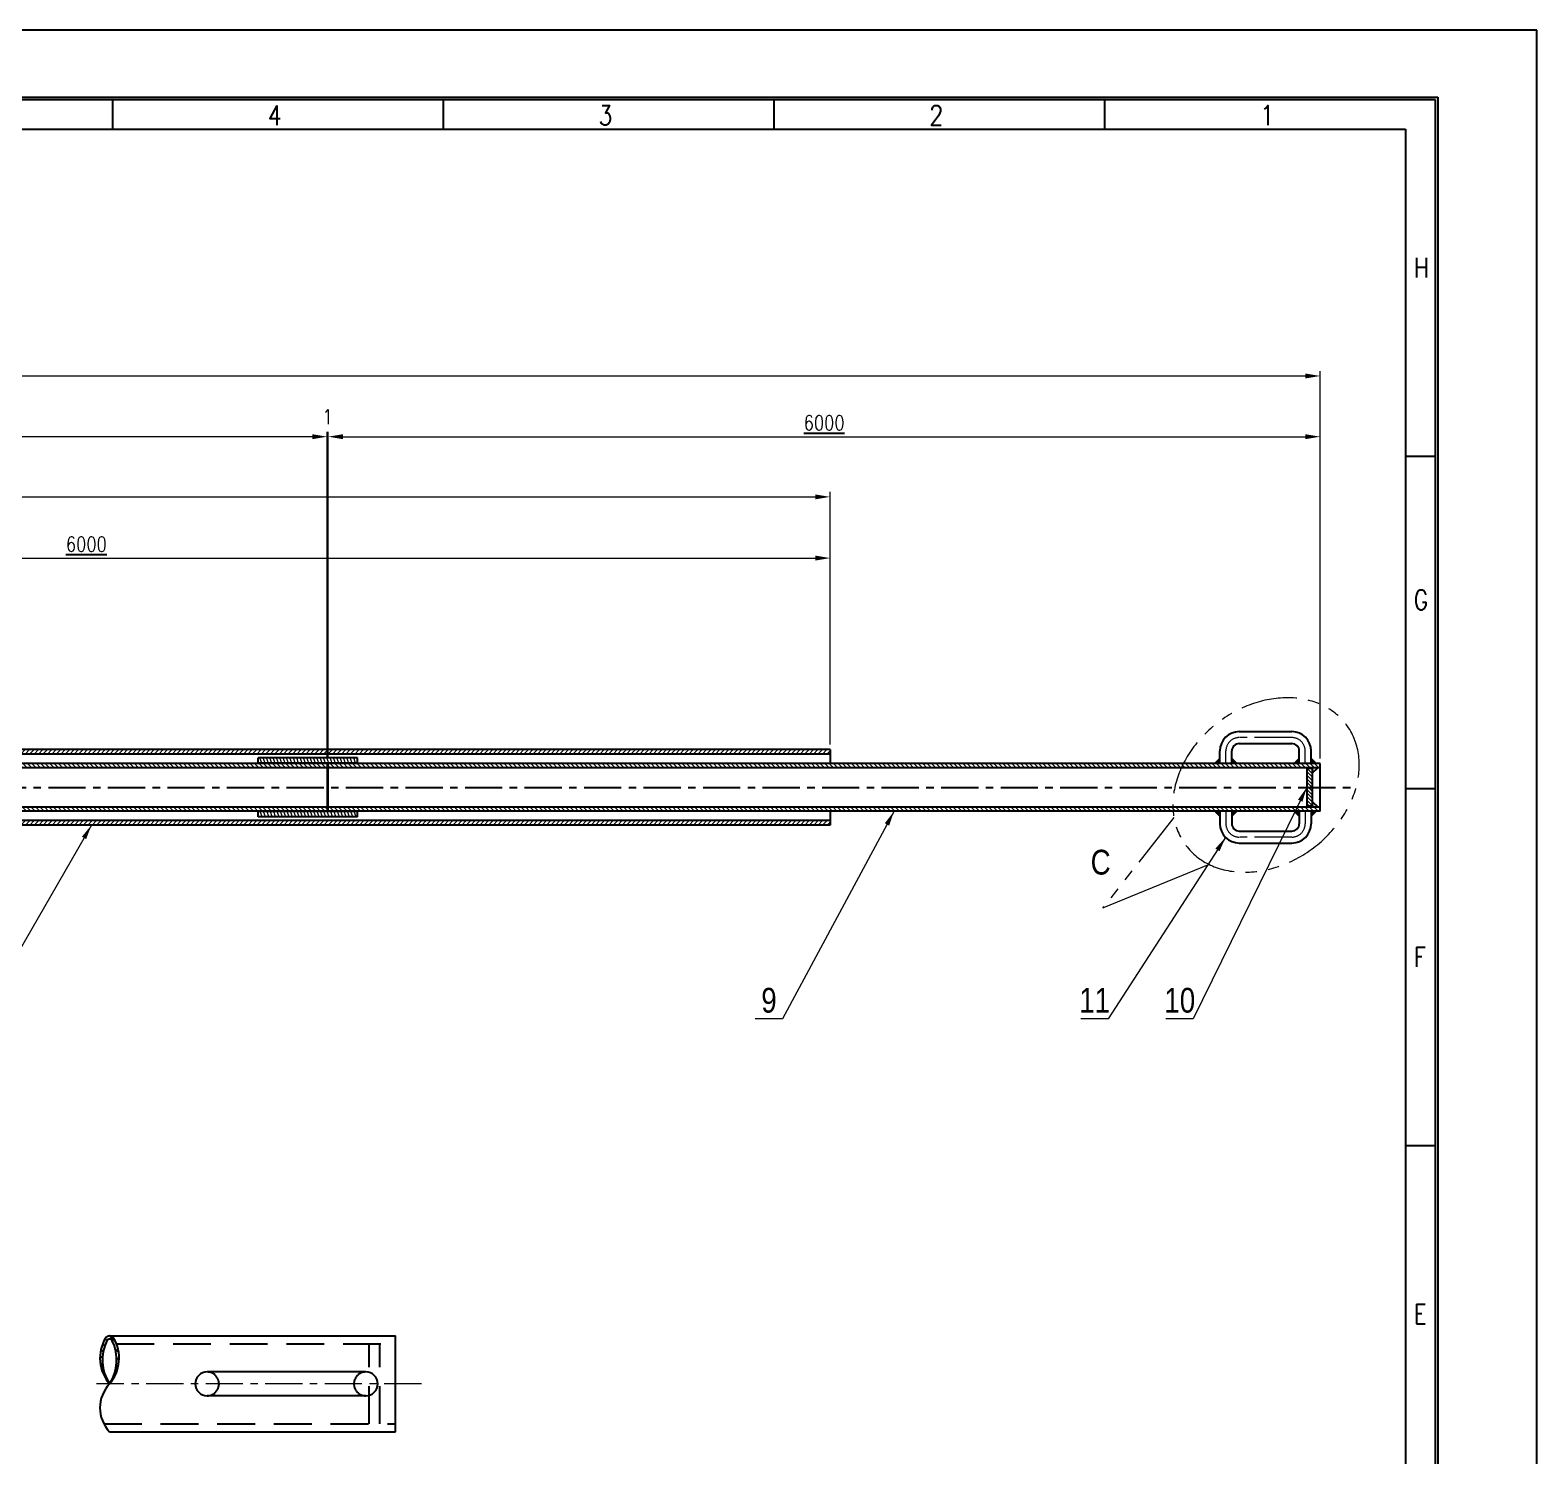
# Model space of a CAD drawing. Header units: millimetres. Extents: x -312754 to 97760, y -187476 to 33287.
# Drawn here: x 96241 to 97760, y 830 to 2268 of the extents above; entities that cross this region are included whole.
import ezdxf
from ezdxf.enums import TextEntityAlignment as Align

# ---------------------------------------------------------------- set-up
doc = ezdxf.new("R2010")
doc.units = ezdxf.units.MM
doc.header["$LTSCALE"] = 6
for name, pattern in [('CENTER', [2, 1.25, -0.25, 0.25, -0.25]), ('HIDDEN', [9.525, 6.35, -3.175]), ('PHANTOM', [63.5, 31.75, -6.35, 6.35, -6.35, 6.35, -6.35])]:
    doc.linetypes.add(name, pattern=pattern)
doc.layers.get('0').update_dxf_attribs({"lineweight": 25})
doc.layers.add('CENTER', color=1, linetype='CENTER')
doc.layers.add('HIDDEN', color=4, linetype='HIDDEN')
for name, color, linetype, lineweight in [('CENTRE', 1, 'CENTER', 0), ('NO9', 9, 'Continuous', 0), ('PHANTOM', 9, 'PHANTOM', 0)]:
    doc.layers.add(name, color=color, linetype=linetype, lineweight=lineweight)
doc.styles.add('arial', font='arial.ttf', dxfattribs={"width": 0.8})
doc.styles.add('ROMANS', font='romans.shx', dxfattribs={"width": 0.8})
doc.styles.add('style2', font='simplex.shx', dxfattribs={"width": 0.8, "height": 3})
doc.dimstyles.new('5 DIM', dxfattribs={"dimscale": 5, "dimtxt": 3, "dimasz": 3, "dimexe": 1, "dimexo": 1, "dimgap": 1, "dimtad": 1, "dimdec": 0, "dimzin": 12, "dimdsep": 46, "dimtxsty": 'ROMANS', "dimcen": 0, "dimclrd": 4, "dimclre": 4, "dimclrt": 1, "dimazin": 3, "dimtfac": 1, "dimtdec": 0, "dimtmove": 2, "dimatfit": 3, "dimfxl": 1, "dimtolj": 1, "dimtzin": 0, "dimlwd": 15, "dimlwe": 15, "dimarcsym": 0})
pattern_1 = [(225, (341.585, 4197.1104), (2.24506403, -2.24506403), [])]

# ---------------------------------------------------------------- blocks, each defined once
blk = doc.blocks.new('ids-mme  A1')
at = {"color": 9}
for p, q in [((0, 0), (-841, 0)), ((0, -594), (0, 0))]:
    blk.add_line(p, q, dxfattribs=at)
at = {"color": 7}
for p, q in [((-821, -13.5), (-20, -13.5)), ((-820.5, -14), (-20.5, -14)), ((-287.14, -20), (-287.14, -14)), ((-220.47, -20), (-220.47, -14)), ((-153.8, -20), (-153.8, -14)), ((-87.13, -20), (-87.13, -14)), ((-20.5, -14), (-20.5, -580)), ((-20, -13.5), (-20, -580.5)), ((-814.5, -20), (-26.5, -20)), ((-26.5, -20), (-26.5, -580)), ((-20.5, -86), (-26.5, -86)), ((-20.5, -153), (-26.5, -153)), ((-20.5, -225), (-26.5, -225))]:
    blk.add_line(p, q, dxfattribs=at)
at = {"color": 7, "style": 'style2', "width": 0.8}
for s, p in [('4', (-255.86, -19.18)), ('3', (-189.16, -19.18)), ('2', (-122.46, -19.18)), ('1', (-55.76, -19.18)), ('H', (-24.82, -49.91)), ('G', (-24.82, -116.91)), ('F', (-24.82, -188.91)), ('E', (-24.82, -260.91))]:
    blk.add_text(s, height=4, dxfattribs=at).set_placement(p)
blk = doc.blocks.new('PIPE END')
at = {"ltscale": 5}
h = blk.add_hatch(dxfattribs=at)
h.set_pattern_fill('ANSI31', color=9, scale=0.17, style=0)
h.set_pattern_definition([(45, (-2479.7776, -598.8449), (-0.38166089, 0.38166089), [])])
h.paths.add_polyline_path([(5, 0, -0.259744), (9.5, 0.28, -0.655846), (9.5, -0.28, -0.258396), (5, 0, 0.323902), (9.76, -0.43, 0.557237), (9.76, 0.43, 0.323902)])
for centre, radius, start, end in [((2.5, -2.62), 3.62, 46.3968, 133.6032), ((7.68, -3.08), 4.08, 59.2069, 130.9958), ((7.5, -3.9), 4.64, 64.3756, 122.6175), ((7.5, 3.93), 4.66, 237.5273, 295.4797), ((7.68, 3.08), 4.08, 229.0042, 300.7931), ((9.38, 0), 0.3, 293.4826, 66.5174), ((9.5, 0), 0.5, 301.7437, 58.2563)]:
    blk.add_arc(centre, radius, start, end, dxfattribs=at)
blk = doc.blocks.new('*D60')
at = {"color": 4, "lineweight": 15, "ltscale": 5, "transparency": 16777216}
for p, q in [((96525.8, 1858), (96510.8, 1858)), ((96540.8, 1533.6), (96540.8, 1863)), ((96540.8, 1858), (96541.8, 1858)), ((96541.8, 1533.6), (96541.8, 1863)), ((96556.8, 1858), (96571.8, 1858))]:
    blk.add_line(p, q, dxfattribs=at)
at = {"color": 4, "ltscale": 5, "transparency": 16777216}
for points in [[(96525.8, 1860.5), (96525.8, 1855.5), (96540.8, 1858)], [(96556.8, 1860.5), (96556.8, 1855.5), (96541.8, 1858)]]:
    blk.add_solid(points, dxfattribs=at)
at = {"layer": 'Defpoints', "color": 0, "ltscale": 5, "transparency": 16777216}
for p in [(96541.8, 1858), (96540.8, 1528.6), (96541.8, 1528.6)]:
    blk.add_point(p, dxfattribs=at)
at = {"color": 1, "ltscale": 5, "transparency": 16777216, "insert": (96541.3, 1878), "char_height": 15, "attachment_point": 5, "style": 'ROMANS'}
blk.add_mtext('\\A1;1', dxfattribs=at)
blk = doc.blocks.new('*D61')
at = {"color": 4, "lineweight": 15, "ltscale": 5, "transparency": 16777216}
for p, q in [((96541.8, 1533.6), (96541.8, 1863)), ((96556.8, 1858), (97526.8, 1858)), ((97541.8, 1533.6), (97541.8, 1863))]:
    blk.add_line(p, q, dxfattribs=at)
at = {"color": 4, "ltscale": 5, "transparency": 16777216}
for points in [[(96556.8, 1860.5), (96556.8, 1855.5), (96541.8, 1858)], [(97526.8, 1860.5), (97526.8, 1855.5), (97541.8, 1858)]]:
    blk.add_solid(points, dxfattribs=at)
at = {"layer": 'Defpoints', "color": 0, "ltscale": 5, "transparency": 16777216}
for p in [(97541.8, 1858), (96541.8, 1528.6), (97541.8, 1528.6)]:
    blk.add_point(p, dxfattribs=at)
at = {"color": 1, "ltscale": 5, "transparency": 16777216, "insert": (97041.8, 1872), "char_height": 15, "attachment_point": 5, "style": 'ROMANS'}
blk.add_mtext('\\A1;{\\L\\C7;6000}', dxfattribs=at)
blk = doc.blocks.new('*D62')
at = {"color": 4, "lineweight": 15, "ltscale": 5, "transparency": 16777216}
for p, q in [((93891.8, 1546), (93891.8, 1924.2)), ((93906.8, 1919.2), (97526.8, 1919.2)), ((97541.8, 1533.6), (97541.8, 1924.2))]:
    blk.add_line(p, q, dxfattribs=at)
at = {"color": 4, "ltscale": 5, "transparency": 16777216}
for points in [[(93906.8, 1921.7), (93906.8, 1916.7), (93891.8, 1919.2)], [(97526.8, 1921.7), (97526.8, 1916.7), (97541.8, 1919.2)]]:
    blk.add_solid(points, dxfattribs=at)
at = {"layer": 'Defpoints', "color": 0, "ltscale": 5, "transparency": 16777216}
for p in [(97541.8, 1919.2), (93891.8, 1541), (97541.8, 1528.6)]:
    blk.add_point(p, dxfattribs=at)
at = {"color": 1, "ltscale": 5, "transparency": 16777216, "insert": (95716.8, 1933.2), "char_height": 15, "attachment_point": 5, "style": 'ROMANS'}
blk.add_mtext('\\A1;{\\L\\C7;12450}', dxfattribs=at)
blk = doc.blocks.new('*D64')
at = {"color": 4, "lineweight": 15, "ltscale": 5, "transparency": 16777216}
for p, q in [((95548.3, 1547.5), (95548.3, 1740.6)), ((95563.3, 1735.6), (97032.8, 1735.6)), ((97047.8, 1547.5), (97047.8, 1740.6))]:
    blk.add_line(p, q, dxfattribs=at)
at = {"color": 4, "ltscale": 5, "transparency": 16777216}
for points in [[(95563.3, 1738.1), (95563.3, 1733.1), (95548.3, 1735.6)], [(97032.8, 1738.1), (97032.8, 1733.1), (97047.8, 1735.6)]]:
    blk.add_solid(points, dxfattribs=at)
at = {"layer": 'Defpoints', "color": 0, "ltscale": 5, "transparency": 16777216}
for p in [(97047.8, 1735.6), (95548.3, 1542.5), (97047.8, 1542.5)]:
    blk.add_point(p, dxfattribs=at)
at = {"color": 1, "ltscale": 5, "transparency": 16777216, "insert": (96298, 1749.6), "char_height": 15, "attachment_point": 5, "style": 'ROMANS'}
blk.add_mtext('\\A1;{\\L\\C7;6000}', dxfattribs=at)
blk = doc.blocks.new('*D65')
at = {"color": 4, "lineweight": 15, "ltscale": 5, "transparency": 16777216}
for p, q in [((94340.8, 1533.6), (94340.8, 1863)), ((96525.8, 1858), (94355.8, 1858)), ((96540.8, 1533.6), (96540.8, 1863))]:
    blk.add_line(p, q, dxfattribs=at)
at = {"color": 4, "ltscale": 5, "transparency": 16777216}
for points in [[(94355.8, 1860.5), (94355.8, 1855.5), (94340.8, 1858)], [(96525.8, 1860.5), (96525.8, 1855.5), (96540.8, 1858)]]:
    blk.add_solid(points, dxfattribs=at)
at = {"layer": 'Defpoints', "color": 0, "ltscale": 5, "transparency": 16777216}
for p in [(94340.8, 1858), (94340.8, 1528.6), (96540.8, 1528.6)]:
    blk.add_point(p, dxfattribs=at)
at = {"color": 1, "ltscale": 5, "transparency": 16777216, "insert": (95440.8, 1872), "char_height": 15, "attachment_point": 5, "style": 'ROMANS'}
blk.add_mtext('\\A1;{\\L\\C7;6000}', dxfattribs=at)
blk = doc.blocks.new('*D72')
at = {"color": 4, "lineweight": 15, "ltscale": 5, "transparency": 16777216}
for p, q in [((93947.8, 1533.6), (93947.8, 1802.3)), ((93962.8, 1797.3), (97032.8, 1797.3)), ((97047.8, 1547.5), (97047.8, 1802.3))]:
    blk.add_line(p, q, dxfattribs=at)
at = {"color": 4, "ltscale": 5, "transparency": 16777216}
for points in [[(93962.8, 1799.8), (93962.8, 1794.8), (93947.8, 1797.3)], [(97032.8, 1799.8), (97032.8, 1794.8), (97047.8, 1797.3)]]:
    blk.add_solid(points, dxfattribs=at)
at = {"layer": 'Defpoints', "color": 0, "ltscale": 5, "transparency": 16777216}
for p in [(97047.8, 1797.3), (97047.8, 1542.5), (93947.8, 1528.6)]:
    blk.add_point(p, dxfattribs=at)
at = {"color": 1, "ltscale": 5, "transparency": 16777216, "insert": (95497.8, 1811.3), "char_height": 15, "attachment_point": 5, "style": 'ROMANS'}
blk.add_mtext('\\A1;{\\L\\C7;9400-20.0}', dxfattribs=at)

msp = doc.modelspace()

# ---------------------------------------------------------------- hatches: boundary and pattern name
at = {"ltscale": 5}
for points in [[(97440.7658, 1533.5973), (97435.7658, 1528.5973), (97440.7658, 1528.5973)], [(97452.7658, 1533.5973), (97457.7658, 1528.5973), (97452.7658, 1528.5973)], [(97520.7658, 1533.5973), (97515.7658, 1528.5973), (97520.7658, 1528.5973)], [(97532.7658, 1533.5973), (97537.7658, 1528.5973), (97532.7658, 1528.5973)], [(97440.7658, 1475.2973), (97435.7658, 1480.2973), (97440.7658, 1480.2973)], [(97452.7658, 1475.2973), (97457.7658, 1480.2973), (97452.7658, 1480.2973)], [(97520.7658, 1475.2973), (97515.7658, 1480.2973), (97520.7658, 1480.2973)], [(97532.7658, 1475.2973), (97537.7658, 1480.2973), (97532.7658, 1480.2973)]]:
    msp.add_hatch(color=256, dxfattribs=at).paths.add_polyline_path(points)
h = msp.add_hatch(color=256, dxfattribs=at)
h.paths.add_polyline_path([(97539.7658, 1524.5973), (97533.7658, 1524.5973), (97533.7658, 1518.5973)])
h.paths.add_polyline_path([(97533.7658, 1490.2973), (97533.7658, 1484.2973), (97539.7658, 1484.2973)])
at = {"layer": 'NO9', "ltscale": 5}
h = msp.add_hatch(dxfattribs=at)
h.set_pattern_fill('ANSI31', color=256, angle=180, style=0)
h.set_pattern_definition(pattern_1)
h.paths.add_polyline_path([(93962.015, 1537.9973), (94295.7044, 1537.9973), (94299.4381, 1542.4973), (93977.7658, 1542.4973), (93977.7658, 1542.4973), (93977.7658, 1542.4973), (93971.5648, 1542.4973), (93971.5648, 1542.4973), (93971.5648, 1542.4973), (93962.015, 1542.4973, 0.326086442), (93942.9679, 1528.5973), (93947.7658, 1528.5973, -0.301651292)])
h.paths.add_polyline_path([(95547.2682, 1542.4973), (94299.4381, 1542.4973), (94295.7044, 1537.9973), (95547.2682, 1537.9973)])
h.paths.add_polyline_path([(97047.7682, 1537.9973), (97047.7682, 1542.4973), (95548.2682, 1542.4973), (95548.2682, 1537.9973)])
h = msp.add_hatch(dxfattribs=at)
h.set_pattern_fill('ANSI31', color=256, angle=65, style=0)
h.paths.add_polyline_path([(96541.2658, 1534.3473), (96471.2658, 1534.3473), (96471.2658, 1528.9473), (96541.2658, 1528.9473)])
h.paths.add_polyline_path([(96571.2658, 1534.3473), (96541.2658, 1534.3473), (96541.2658, 1528.9473), (96571.2658, 1528.9473)])
h = msp.add_hatch(dxfattribs=at)
h.set_pattern_fill('ANSI31', color=256, angle=90, style=0)
h.set_pattern_definition([(135, (341.585, 4197.1104), (-2.24506403, -2.24506403), [])])
h.paths.add_polyline_path([(94301.3069, 1528.5973), (93898.7658, 1528.5973), (93898.7658, 1524.9697), (93898.7658, 1524.5973), (94306.0925, 1524.5973)])
h.paths.add_polyline_path([(94311.7476, 1484.2973), (93898.7658, 1484.2973), (93898.7658, 1480.2973), (94309.0075, 1480.2973)])
h.paths.add_polyline_path([(96540.7658, 1528.5973), (94340.7658, 1528.5973), (94340.7658, 1524.5973), (96540.7658, 1524.5973)])
h.paths.add_polyline_path([(96540.7658, 1484.2973), (94340.7658, 1484.2973), (94340.7658, 1480.2973), (96540.7658, 1480.2973)])
h.paths.add_polyline_path([(97541.7658, 1524.5973), (97541.7658, 1528.5973), (96541.7658, 1528.5973), (96541.7658, 1524.5973)])
h.paths.add_polyline_path([(97541.7658, 1480.2973), (97541.7658, 1484.2973), (96541.7658, 1484.2973), (96541.7658, 1480.2973)])
h = msp.add_hatch(dxfattribs=at)
h.set_pattern_fill('ANSI31', color=256, scale=0.8, angle=90, style=0)
h.set_pattern_definition([(135, (-281.7698, 7559.446), (-1.796051224, -1.796051224), [])])
h.paths.add_polyline_path([(97533.7658, 1523.4473), (97528.3658, 1523.4473), (97528.3658, 1504.4473), (97533.7658, 1504.4473)])
h.paths.add_polyline_path([(97533.7658, 1504.4473), (97528.3658, 1504.4473), (97528.3658, 1485.4473), (97533.7658, 1485.4473)])
h = msp.add_hatch(dxfattribs=at)
h.set_pattern_fill('ANSI31', color=256, angle=180, style=0)
h.set_pattern_definition(pattern_1)
h.paths.add_polyline_path([(93962.015, 1470.8973), (94295.7044, 1470.8973), (94299.4381, 1466.3973), (93977.7658, 1466.3973), (93977.7658, 1466.3973), (93977.7658, 1466.3973), (93971.5648, 1466.3973), (93971.5648, 1466.3973), (93971.5648, 1466.3973), (93962.015, 1466.3973, -0.326086442), (93942.9679, 1480.2973), (93947.7658, 1480.2973, 0.301651292)])
h.paths.add_polyline_path([(95547.2682, 1466.3973), (94299.4381, 1466.3973), (94295.7044, 1470.8973), (95547.2682, 1470.8973)])
h.paths.add_polyline_path([(97047.7682, 1466.3973), (97047.7682, 1470.8973), (95548.2682, 1470.8973), (95548.2682, 1466.3973)])
h = msp.add_hatch(dxfattribs=at)
h.set_pattern_fill('ANSI31', color=4, angle=65, style=0)
h.set_pattern_definition([(110, (15662.6898, 4944.6526), (-2.98352407, -1.08591396), [])])
h.paths.add_polyline_path([(96541.2658, 1474.5473), (96471.2658, 1474.5473), (96471.2658, 1479.9473), (96541.2658, 1479.9473)])
h.paths.add_polyline_path([(96571.2658, 1474.5473), (96541.2658, 1474.5473), (96541.2658, 1479.9473), (96571.2658, 1479.9473)])

# ---------------------------------------------------------------- linework, layer by layer
at = {"ltscale": 5}
for p, q in [((97460.2658, 1560.5973), (97513.2658, 1560.5973)), ((97440.7658, 1528.5973), (97440.7658, 1541.0973)), ((97452.7658, 1528.5973), (97452.7658, 1541.0973)), ((97460.2658, 1548.5973), (97513.2658, 1548.5973)), ((97520.7658, 1528.5973), (97520.7658, 1541.0973)), ((97532.7658, 1528.5973), (97532.7658, 1541.0973)), ((97435.7658, 1528.5973), (97440.7658, 1533.5973)), ((97457.7658, 1528.5973), (97452.7658, 1533.5973)), ((97515.7658, 1528.5973), (97520.7658, 1533.5973)), ((97528.3658, 1524.5973), (97528.3658, 1484.2973)), ((97533.7658, 1523.4473), (97528.3658, 1523.4473)), ((97537.7658, 1528.5973), (97532.7658, 1533.5973)), ((97533.7658, 1524.5973), (97533.7658, 1484.2973)), ((97533.7658, 1518.5973), (97539.7658, 1524.5973)), ((97541.7658, 1480.2973), (97541.7658, 1528.5973)), ((97533.7658, 1490.2973), (97539.7658, 1484.2973)), ((97435.7658, 1480.2973), (97440.7658, 1475.2973)), ((97440.7658, 1480.2973), (97440.7658, 1467.7973)), ((97452.7658, 1480.2973), (97452.7658, 1467.7973)), ((97457.7658, 1480.2973), (97452.7658, 1475.2973)), ((97515.7658, 1480.2973), (97520.7658, 1475.2973)), ((97520.7658, 1480.2973), (97520.7658, 1467.7973)), ((97533.7658, 1485.4473), (97528.3658, 1485.4473)), ((97532.7658, 1480.2973), (97532.7658, 1467.7973)), ((97537.7658, 1480.2973), (97532.7658, 1475.2973)), ((97460.2658, 1460.2973), (97513.2658, 1460.2973)), ((97460.2658, 1448.2973), (97513.2658, 1448.2973)), ((96321.4157, 951.298), (96609.7545, 951.298)), ((96609.7545, 854.698), (96609.7545, 951.298)), ((96579.7545, 914.998), (96419.7545, 914.998)), ((96579.7545, 890.998), (96419.7545, 890.998)), ((96321.4157, 854.698), (96609.7545, 854.698))]:
    msp.add_line(p, q, dxfattribs=at)
for p, q in [((97047.7682, 1542.4973), (95548.2682, 1542.4973)), ((97047.7682, 1537.9973), (95548.2682, 1537.9973)), ((97047.7682, 1542.4973), (97047.7682, 1528.5973)), ((96540.7658, 1528.5973), (94340.7658, 1528.5973)), ((94340.7658, 1524.5973), (96540.7658, 1524.5973)), ((96540.7658, 1528.5973), (96540.7658, 1480.2973)), ((97541.7658, 1528.5973), (96541.7658, 1528.5973)), ((96541.7658, 1480.2973), (96541.7658, 1528.5973)), ((96541.7658, 1524.5973), (97541.7658, 1524.5973)), ((96540.7658, 1484.2973), (94340.7658, 1484.2973)), ((96540.7658, 1480.2973), (94340.7658, 1480.2973)), ((97541.7658, 1484.2973), (96541.7658, 1484.2973)), ((97541.7658, 1480.2973), (96541.7658, 1480.2973)), ((97047.7682, 1480.2973), (97047.7682, 1466.3973)), ((97047.7682, 1470.8973), (95548.2682, 1470.8973)), ((97047.7682, 1466.3973), (95548.2682, 1466.3973))]:
    msp.add_line(p, q)
at = {"color": 4}
for p, q in [((96571.2658, 1534.3473), (96471.2658, 1534.3473)), ((96471.2658, 1528.5973), (96471.2658, 1534.3473)), ((96571.2658, 1528.5973), (96571.2658, 1534.3473)), ((96571.2658, 1528.9473), (96471.2658, 1528.9473)), ((96471.2658, 1474.5473), (96471.2658, 1480.2973)), ((96571.2658, 1479.9473), (96471.2658, 1479.9473)), ((96571.2658, 1474.5473), (96471.2658, 1474.5473)), ((96571.2658, 1474.5473), (96571.2658, 1480.2973))]:
    msp.add_line(p, q, dxfattribs=at)
at = {"ltscale": 5}
for centre, radius, start, end in [((97460.2658, 1541.0973), 19.5, 90, 180), ((97513.2658, 1541.0973), 19.5, 0, 90), ((97460.2658, 1541.0973), 7.5, 90, 180), ((97513.2658, 1541.0973), 7.5, 0, 90), ((97460.2658, 1467.7973), 19.5, 180, 270), ((97460.2658, 1467.7973), 7.5, 180, 270), ((97513.2658, 1467.7973), 7.5, 270, 0), ((97513.2658, 1467.7973), 19.5, 270, 0), ((96419.7545, 902.998), 12, 90, 270), ((96579.7545, 902.998), 12, 270, 90)]:
    msp.add_arc(centre, radius, start, end, dxfattribs=at)
at = {"layer": 'CENTER', "ltscale": 5}
msp.add_line((93799.7606, 1504.4473), (97579.0247, 1504.4473), dxfattribs=at)
at = {"layer": 'CENTRE', "ltscale": 5}
for p, q in [((97513.2658, 1554.5973), (97460.2658, 1554.5973)), ((97446.7658, 1528.5973), (97446.7658, 1541.0973)), ((97526.7658, 1528.5973), (97526.7658, 1541.0973)), ((97446.7658, 1480.2973), (97446.7658, 1467.7973)), ((97526.7658, 1480.2973), (97526.7658, 1467.7973)), ((97513.2658, 1454.2973), (97460.2658, 1454.2973)), ((96635.8661, 902.998), (96308.0814, 902.998))]:
    msp.add_line(p, q, dxfattribs=at)
for centre, start, end in [((97460.2658, 1541.0973), 90, 180), ((97513.2658, 1541.0973), 0, 90), ((97460.2658, 1467.7973), 180, 270), ((97513.2658, 1467.7973), 270, 0)]:
    msp.add_arc(centre, 13.5, start, end, dxfattribs=at)
at = {"layer": 'HIDDEN'}
for p, q in [((96328.3286, 943.298), (96609.7545, 943.298)), ((96582.9545, 862.698), (96582.9545, 943.298)), ((96593.7545, 862.698), (96593.7545, 943.298)), ((96315.7022, 862.698), (96609.7545, 862.698))]:
    msp.add_line(p, q, dxfattribs=at)
for centre, start, end in [((96419.7545, 902.998), 270, 90), ((96579.7545, 902.998), 90, 270)]:
    msp.add_arc(centre, 12, start, end, dxfattribs=at)
at = {"layer": 'PHANTOM', "ltscale": 0.3}
msp.add_line((97394.4261, 1473.9186), (97322.4392, 1382.7658), dxfattribs=at)
at = {"layer": 'PHANTOM', "ltscale": 5}
msp.add_line((97429.9561, 1426.7096), (97322.4392, 1382.7658), dxfattribs=at)
at = {"layer": 'PHANTOM', "ltscale": 0.3, "extrusion": (0, 0, -1)}
msp.add_ellipse((97487.2804, 1506.8272), major_axis=(-80.8956, -60.883), ratio=0.784342528, dxfattribs=at)

# ---------------------------------------------------------------- block references
at = {"xscale": 5, "yscale": 5, "zscale": 5}
msp.add_blockref('ids-mme  A1', (97760.2987, 2267.92), dxfattribs=at)
at = {"xscale": 9.660000000032596, "yscale": 9.660000000003492, "zscale": 9.65999999999767, "rotation": 90}
msp.add_blockref('PIPE END', (96321.4157, 854.698), dxfattribs=at)

# ---------------------------------------------------------------- texts
at = {"ltscale": 5, "style": 'arial', "width": 0.8}
for s, p in [('C', (97320.5451, 1428.9968)), ('9', (96986.2002, 1289.7712)), ('11', (97314.5335, 1289.7712)), ('10', (97400.3172, 1289.7712))]:
    msp.add_text(s, height=25, dxfattribs=at).set_placement(p, align=Align.MIDDLE_CENTER)

# ---------------------------------------------------------------- dimensions: what is measured, and where the dimension line sits
at = {"ltscale": 5}
for base, p1, p2, text, picture, middle in [((97541.7658, 1919.2169), (93891.7658, 1541.0233), (97541.7658, 1528.5973), '{\\L\\C7;12450}', '*D62', (95716.7658, 1933.2169)), ((94340.7658, 1858.0354), (96540.7658, 1528.5973), (94340.7658, 1528.5973), '{\\L\\C7;6000}', '*D65', (95440.7658, 1872.0354)), ((97047.7682, 1797.2718), (93947.7658, 1528.5973), (97047.7682, 1542.4973), '{\\L\\C7;9400-20.0}', '*D72', (95497.767, 1811.2718)), ((97047.7682, 1735.5694), (95548.2682, 1542.4973), (97047.7682, 1542.4973), '{\\L\\C7;6000}', '*D64', (96298.0182, 1749.5694))]:
    dim = msp.add_linear_dim(base=base, p1=p1, p2=p2, text=text, dimstyle='5 DIM', dxfattribs=at)
    dim.commit()
    dim.dimension.update_dxf_attribs({"geometry": picture, "text_midpoint": middle})
dim = msp.add_linear_dim(base=(96541.7658, 1858.0354), p1=(96540.7658, 1528.5973), p2=(96541.7658, 1528.5973), dimstyle='5 DIM', dxfattribs=at)
dim.commit()
dim.dimension.update_dxf_attribs({"geometry": '*D60', "text_midpoint": (96541.2658, 1878.0354)})
dim = msp.add_linear_dim(base=(97541.7658, 1858.0354), p1=(96541.7658, 1528.5973), p2=(97541.7658, 1528.5973), text='{\\L\\C7;6000}', dimstyle='5 DIM', override={"dimdec": 1}, dxfattribs=at)
dim.commit()
dim.dimension.update_dxf_attribs({"geometry": '*D61', "text_midpoint": (97041.7658, 1872.0354)})

# ---------------------------------------------------------------- leaders
for points in [[(97528.3658, 1504.4473), (97413.9172, 1270.9271), (97386.2678, 1270.9271)], [(97112.2628, 1480.2973), (96999.8003, 1270.9271), (96972.1508, 1270.9271)], [(96303.152, 1466.3973), (96190.6895, 1270.9271), (96163.04, 1270.9271)], [(97446.4772, 1454.0087), (97328.1336, 1270.9271), (97300.4841, 1270.9271)]]:
    msp.add_leader(points, dimstyle='5 DIM', override={"dimgap": 1, "dimtad": 0}, dxfattribs=at)

doc.saveas('drawing.dxf')
